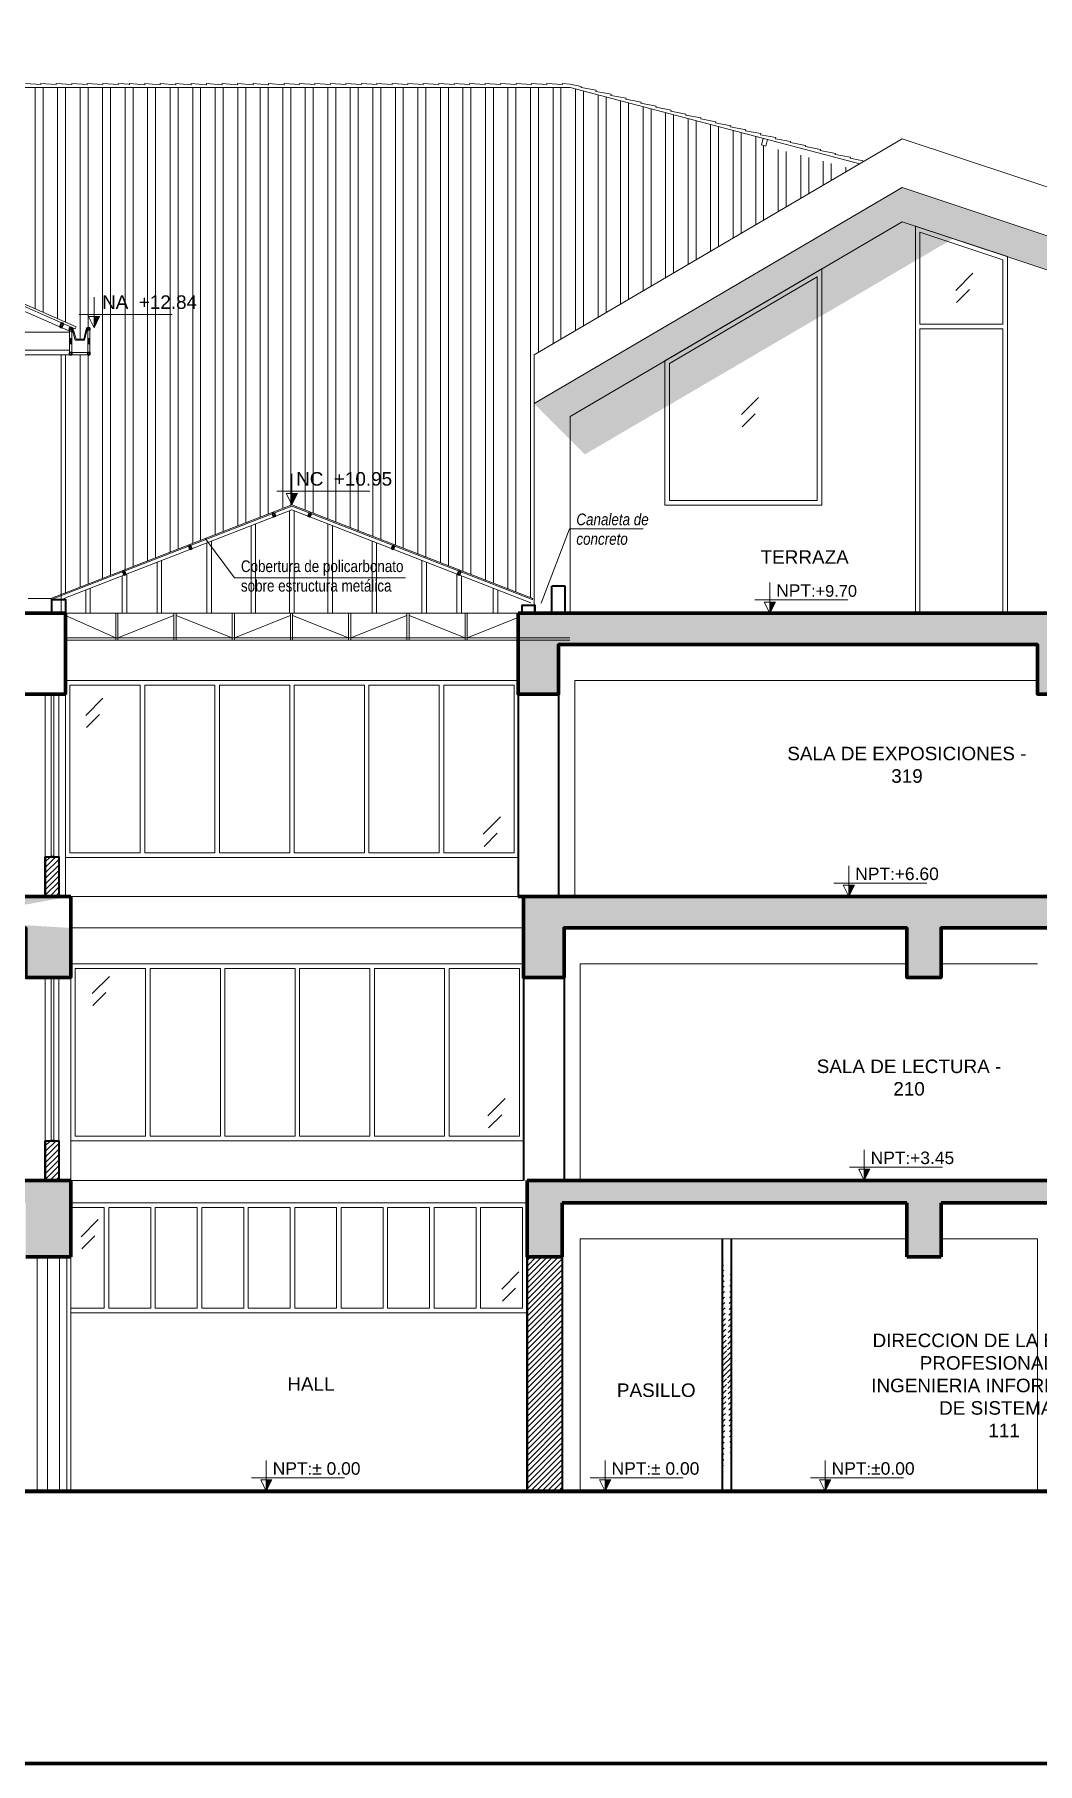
# Model space of a CAD drawing. Header units: inches. Extents: x 140 to 978, y -82 to 38.
# Drawn here: x 635.72 to 646.85, y -71.03 to -51.83 of the extents above; entities that cross this region are included whole.
import ezdxf

# ---------------------------------------------------------------- set-up
doc = ezdxf.new("R2010")
doc.units = ezdxf.units.IN
doc.header["$MEASUREMENT"] = 0
doc.linetypes.add('DASHED2', pattern=[0.375, 0.25, -0.125])
doc.layers.get('0').update_dxf_attribs({"lineweight": 0})
for name, color, linetype, lineweight in [('UNSAAC CUBIERTAS', 22, 'Continuous', 0), ('UNSAAC- CORREAS', 42, 'Continuous', 30), ('UNSAAC- ROTULO', 7, 'Continuous', 60), ('UNSAAC-CORTE ESTRUCTURA', 7, 'Continuous', 70), ('UNSAAC-CORTE MURO', 42, 'Continuous', 35), ('UNSAAC-COTA', 48, 'Continuous', 0), ('UNSAAC-FACHADA(2DO PLANO)', 7, 'Continuous', 30), ('UNSAAC-LINEA 0.00', 251, 'Continuous', 0), ('UNSAAC-LLAMADOS', 88, 'Continuous', 0), ('UNSAAC-MUEBLE', 254, 'Continuous', 0), ('UNSAAC-MURETE', 146, 'Continuous', 20), ('UNSAAC-PISOS', 253, 'Continuous', 0), ('UNSAAC-PROYECCIONES', 38, 'DASHED2', 0), ('UNSAAC-TEXTOS', 250, 'Continuous', 0), ('UNSAAC-TEXTURAS', 250, 'Continuous', 0), ('UNSAAC-VANOS', 24, 'Continuous', 0), ('UNSAAC-VARIOS', 30, 'Continuous', 0)]:
    doc.layers.add(name, color=color, linetype=linetype, lineweight=lineweight)
doc.styles.add('5mm', font='GOTHIC.TTF', dxfattribs={"height": 5})
doc.styles.add('narrow', font='')
doc.styles.get("Standard").update_dxf_attribs({"font": 'arial.ttf'})
doc.styles.get('narrow').set_extended_font_data('Arial Narrow', italic=True)
doc.dimstyles.new('1EN75', dxfattribs={"dimtxt": 0.15, "dimasz": 0.06, "dimexe": 0.1, "dimexo": 0.15, "dimgap": 0.025, "dimtad": 1, "dimzin": 1, "dimdsep": 46, "dimtxsty": 'narrow', "dimblk": 'DOT', "dimcen": 0.1, "dimclrd": 256, "dimclre": 256, "dimclrt": 256, "dimaunit": 1, "dimadec": 3, "dimazin": 0, "dimtfac": 1, "dimtmove": 2, "dimatfit": 3, "dimldrblk": 'ARCHTICK', "dimfxl": 0.3, "dimfxlon": 1, "dimtolj": 1, "dimtzin": 0, "dimlwd": 0, "dimlwe": 0, "dimarcsym": 0})
pattern_1 = [(45, (-76.372774, 1.532334), (-0.0309359217, 0.0309359217), [])]
pattern_2 = [(50, (-76.37277, 1.53233), (0.35863009, -0.03137607), [0.0375, -0.4125]), (355, (-76.37277, 1.53233), (-0.06937567, 0.37609607), [0.03, -0.33]), (100.451444, (-76.3429, 1.52972), (0.28925442, 0.34472), [0.0318701, -0.35057106]), (46.1842, (-76.37277, 1.63233), (0.53362067, -0.08275964), [0.05625, -0.61875]), (96.635635, (-76.3283, 1.62544), (0.46733097, 0.4870593), [0.04780517, -0.5258569]), (351.18416, (-76.3728, 1.63233), (0.46733097, 0.4870593), [0.045, -0.495]), (21, (-76.32277, 1.60733), (0.29845353, -0.20130945), [0.0375, -0.4125]), (326, (-76.32277, 1.60733), (0.12165767, 0.36257502), [0.03, -0.33]), (71.451445, (-76.2979, 1.59056), (0.42011119, 0.16126558), [0.0318701, -0.35057106]), (37.5, (-76.37277, 1.53233), (0.006079928, 0.166446927), [0, -0.326, 0, -0.335, 0, -0.33125]), (7.5, (-76.37277, 1.53233), (0.13153477, 0.197205856), [0, -0.191, 0, -0.3185, 0, -0.12625]), (327.5, (-76.48427, 1.53233), (0.266911218, -0.011277436), [0, -0.125, 0, -0.39, 0, -0.5175]), (317.5, (-76.53427, 1.53233), (0.291593085, 0.05005249), [0, -0.1625, 0, -0.259, 0, -0.3675])]

# ---------------------------------------------------------------- blocks, each defined once
blk = doc.blocks.new('A$C60F52226')
at = {"layer": 'UNSAAC-TEXTOS'}
h = blk.add_hatch(color=0, dxfattribs=at)
h.dxf.hatch_style = 1
h.paths.add_polyline_path([(0.062, 0.123), (0, 0.123), (0, 0)])
at = {"layer": 'UNSAAC-TEXTOS', "color": 0}
for p, q in [((0, 0), (0, 0.339)), ((-0.165, 0.148), (0.867, 0.148)), ((-0.062, 0.123), (0.062, 0.123))]:
    blk.add_line(p, q, dxfattribs=at)
blk.add_lwpolyline([(-0.062, 0.123), (0, 0), (0.062, 0.123)], dxfattribs=at)
blk = doc.blocks.new('A$C40251652')
at = {"layer": 'UNSAAC CUBIERTAS', "ltscale": 2.5}
blk.add_lwpolyline([(0.075, 0.05), (0.075, 0), (0, 0), (0, 0.05)], close=True, dxfattribs=at)
blk = doc.blocks.new('_Dot')
at = {"color": 0, "linetype": 'ByBlock', "lineweight": -2}
blk.add_line((-0.5, 0), (-1, 0), dxfattribs=at)
at = {"color": 0, "linetype": 'ByBlock', "const_width": 0.5}
blk.add_lwpolyline([(-0.25, 0, 1), (0.25, 0, 1)], format="xyb", close=True, dxfattribs=at)
blk = doc.blocks.new('*D967')
at = {"layer": 'Defpoints', "color": 0, "ltscale": 2.5, "transparency": 16777216}
for p in [(645.354, -52.984), (655.895, -52.984), (652.25, -57.551)]:
    blk.add_point(p, dxfattribs=at)
at = {"layer": 'UNSAAC-COTA', "lineweight": 0, "ltscale": 2.5, "transparency": 16777216}
for p, q in [((655.595, -52.984), (655.995, -52.984)), ((655.895, -57.491), (655.895, -53.044)), ((655.595, -57.551), (655.995, -57.551))]:
    blk.add_line(p, q, dxfattribs=at)
at = {"layer": 'UNSAAC-COTA', "lineweight": 0, "ltscale": 2.5, "transparency": 16777216, "xscale": 0.06, "yscale": 0.06, "zscale": 0.06}
for p, rotation in [((655.895, -52.984), 90), ((655.895, -57.551), 270)]:
    blk.add_blockref('_Dot', p, dxfattribs=dict(at, rotation=rotation))
at = {"layer": 'UNSAAC-COTA', "ltscale": 2.5, "transparency": 16777216, "insert": (655.794, -55.268), "char_height": 0.15, "attachment_point": 5, "rotation": 90, "style": 'narrow'}
blk.add_mtext('\\A1;4.57', dxfattribs=at)
blk = doc.blocks.new('_ArchTick')
at = {"layer": 'UNSAAC-FACHADA(2DO PLANO)', "color": 0, "const_width": 0.15}
blk.add_lwpolyline([(-0.5, -0.5), (0.5, 0.5)], dxfattribs=at)
blk = doc.blocks.new('*D968')
at = {"layer": 'Defpoints', "color": 0, "ltscale": 2.5, "transparency": 16777216}
for p in [(645.354, -52.984), (656.988, -52.984), (652.25, -58.251)]:
    blk.add_point(p, dxfattribs=at)
at = {"layer": 'UNSAAC-COTA', "lineweight": 0, "ltscale": 2.5, "transparency": 16777216}
for p, q in [((656.688, -52.984), (657.088, -52.984)), ((656.988, -58.191), (656.988, -53.044)), ((656.688, -58.251), (657.088, -58.251))]:
    blk.add_line(p, q, dxfattribs=at)
at = {"layer": 'UNSAAC-COTA', "lineweight": 0, "ltscale": 2.5, "transparency": 16777216, "xscale": 0.06, "yscale": 0.06, "zscale": 0.06}
for p, rotation in [((656.988, -52.984), 90), ((656.988, -58.251), 270)]:
    blk.add_blockref('_Dot', p, dxfattribs=dict(at, rotation=rotation))
at = {"layer": 'UNSAAC-COTA', "ltscale": 2.5, "transparency": 16777216, "insert": (656.886, -55.618), "char_height": 0.15, "attachment_point": 5, "rotation": 90, "style": 'narrow'}
blk.add_mtext('\\A1;5.27', dxfattribs=at)

msp = doc.modelspace()

# ---------------------------------------------------------------- hatches: boundary and pattern name
at = {"layer": 'UNSAAC CUBIERTAS', "ltscale": 2.5}
h = msp.add_hatch(dxfattribs=at)
h.set_pattern_fill('STEEL', color=256, scale=2, angle=405, style=0)
h.set_pattern_definition([(90, (-716.93502, -25.6254), (-0.25, 7e-17), []), (90, (-717.0234, -25.537), (-0.25, 7e-17), [])])
h.paths.add_polyline_path([(625.383, -52.787), (617.301, -55.283), (617.292, -55.259), (625.375, -52.763)], flags=16)
h.paths.add_polyline_path([(617.521, -54.811), (618.588, -54.811)], flags=16)
h.paths.add_polyline_path([(630.692, -53.863), (631.833, -53.863), (631.833, -53.629), (630.692, -53.629)], flags=16)
h.paths.add_polyline_path([(625.198, -52.87), (625.198, -53.988), (633.718, -53.988), (636.183, -55.07), (636.158, -55.125), (636.182, -55.208), (636.267, -55.208), (636.299, -55.081), (636.336, -55.081), (636.336, -55.106), (636.336, -55.381), (636.311, -55.381), (636.136, -55.381), (636.111, -55.381), (636.016, -55.381), (636.016, -58.043), (638.577, -57.047), (641.266, -58.093), (641.266, -55.381), (644.79, -53.315), (643.79, -53.052), (643.809, -52.978), (641.668, -52.415), (620.898, -52.415), (613.026, -54.486), (617.141, -54.486), (617.206, -54.486), (617.206, -55.443), (617.543, -55.339), (617.513, -55.243)])
at = {"layer": 'UNSAAC-LINEA 0.00', "ltscale": 2.5}
h = msp.add_hatch(dxfattribs=at)
h.set_pattern_fill('AR-SAND', color=256, scale=0.015)
h.set_pattern_definition([(37.5, (-716.93502, -25.625392), (-0.00094490037, 0.02890235654), [0, -0.0228, 0, -0.0255, 0, -0.024375]), (7.5, (-716.93502, -25.62539), (0.0265466506, 0.042332191), [0, -0.0123, 0, -0.02055, 0, -0.007875]), (327.5, (-716.95347, -25.625392), (0.04671212793, 8.48858e-05), [0, -0.0075, 0, -0.027, 0, -0.03525]), (317.5, (-716.95347, -25.62539), (0.0450918991, 0.0131651335), [0, -0.00375, 0, -0.0177, 0, -0.02025])])
h.paths.add_polyline_path([(652.354, -56.233), (652.354, -55.855), (645.354, -53.525), (641.266, -55.922), (641.831, -56.488), (645.92, -54.091)])
at = {"layer": 'UNSAAC-TEXTURAS', "ltscale": 2.5}
h = msp.add_hatch(dxfattribs=at)
h.set_pattern_fill('AR-CONC', color=256, scale=0.05)
h.set_pattern_definition(pattern_2)
h.paths.add_polyline_path([(652.25, -58.251), (641.089, -58.251), (641.089, -58.601), (641.089, -59.151), (641.539, -59.151), (641.539, -58.601), (646.854, -58.601), (646.854, -59.151), (647.234, -59.151), (647.234, -58.601), (650.06, -58.601), (650.06, -59.151), (650.445, -59.151), (650.445, -58.601), (652.25, -58.601)])
at = {"layer": 'UNSAAC-TEXTURAS'}
h = msp.add_hatch(dxfattribs=at)
h.set_pattern_fill('ANSI31', color=256, scale=0.35)
h.set_pattern_definition(pattern_1)
h.paths.add_polyline_path([(635.841, -60.957), (635.991, -60.957), (635.991, -61.397), (635.841, -61.397)])
at = {"layer": 'UNSAAC-TEXTURAS', "ltscale": 2.5}
h = msp.add_hatch(dxfattribs=at)
h.set_pattern_fill('AR-CONC', color=256, scale=0.05)
h.set_pattern_definition(pattern_2)
edge = h.paths.add_edge_path()
edge.add_line((624.894, -63.427), (627.429, -63.427))
edge.add_line((627.429, -63.234), (624.894, -63.234))
edge.add_line((627.429, -63.427), (630.044, -61.867))
edge.add_line((627.429, -63.234), (627.429, -63.054))
edge.add_line((627.429, -63.054), (627.727, -63.054))
edge.add_line((627.727, -63.054), (627.727, -62.874))
edge.add_line((627.727, -62.874), (628.029, -62.874))
edge.add_line((628.029, -62.874), (628.029, -62.694))
edge.add_line((628.029, -62.694), (628.328, -62.694))
edge.add_line((628.328, -62.694), (628.328, -62.514))
edge.add_line((628.328, -62.514), (628.631, -62.514))
edge.add_line((628.631, -62.514), (628.631, -62.334))
edge.add_line((628.631, -62.334), (628.929, -62.334))
edge.add_line((628.929, -62.334), (628.929, -62.154))
edge.add_line((628.929, -62.154), (629.229, -62.154))
edge.add_line((629.229, -62.154), (629.229, -61.974))
edge.add_line((629.229, -61.974), (629.529, -61.974))
edge.add_line((629.529, -61.974), (629.529, -61.794))
edge.add_line((629.529, -61.794), (629.829, -61.794))
edge.add_line((629.829, -61.794), (629.829, -61.614))
edge.add_line((629.829, -61.614), (630.144, -61.614))
edge.add_line((630.144, -61.614), (630.144, -61.397))
edge.add_line((636.124, -61.747), (636.124, -62.297))
edge.add_line((636.124, -62.297), (635.624, -62.297))
edge.add_line((635.624, -62.297), (635.624, -61.747))
edge.add_line((635.624, -61.747), (630.544, -61.747))
edge.add_line((630.544, -61.747), (630.544, -62.297))
edge.add_line((630.544, -62.297), (630.044, -62.297))
edge.add_line((630.044, -62.297), (630.044, -61.867))
edge.add_line((630.144, -61.397), (636.124, -61.397))
h = msp.add_hatch(dxfattribs=at)
h.set_pattern_fill('AR-CONC', color=256, scale=0.05)
h.set_pattern_definition(pattern_2)
h.paths.add_polyline_path([(650.445, -61.397), (650.2, -61.397), (641.149, -61.397), (641.149, -61.747), (641.149, -62.297), (641.599, -62.297), (641.599, -61.747), (645.404, -61.747), (645.404, -62.297), (645.784, -62.297), (645.784, -61.747), (650.06, -61.747), (650.06, -62.297), (650.445, -62.297)])
at = {"layer": 'UNSAAC-TEXTURAS'}
h = msp.add_hatch(dxfattribs=at)
h.set_pattern_fill('ANSI31', color=256, scale=0.35)
h.set_pattern_definition(pattern_1)
h.paths.add_polyline_path([(635.841, -64.111), (635.991, -64.111), (635.991, -64.551), (635.841, -64.551)])
at = {"layer": 'UNSAAC-TEXTURAS', "ltscale": 2.5}
h = msp.add_hatch(dxfattribs=at)
h.set_pattern_fill('AR-CONC', color=256, scale=0.05)
h.set_pattern_definition(pattern_2)
h.paths.add_polyline_path([(624.894, -66.581), (624.894, -66.388), (627.429, -66.388), (627.429, -66.208), (627.727, -66.208), (627.727, -66.028), (628.029, -66.028), (628.029, -65.848), (628.328, -65.848), (628.328, -65.668), (628.631, -65.668), (628.631, -65.488), (628.929, -65.488), (628.929, -65.308), (629.229, -65.308), (629.229, -65.128), (629.529, -65.128), (629.529, -64.948), (629.829, -64.948), (629.829, -64.768), (630.144, -64.768), (630.144, -64.551), (636.124, -64.551), (636.124, -65.401), (635.624, -65.401), (635.624, -64.801), (630.544, -64.801), (630.544, -65.401), (630.044, -65.401), (630.044, -65.021), (627.429, -66.581)])
h = msp.add_hatch(dxfattribs=at)
h.set_pattern_fill('AR-CONC', color=256, scale=0.05)
h.set_pattern_definition(pattern_2)
h.paths.add_polyline_path([(650.444, -64.551), (650.2, -64.551), (641.189, -64.551), (641.189, -65.401), (641.579, -65.401), (641.579, -64.801), (645.404, -64.801), (645.404, -65.401), (645.784, -65.401), (645.784, -64.801), (650.059, -64.801), (650.059, -65.401), (650.444, -65.401)])
at = {"layer": 'UNSAAC-TEXTURAS'}
h = msp.add_hatch(dxfattribs=at)
h.set_pattern_fill('ANSI31', color=256, scale=0.35)
h.set_pattern_definition(pattern_1)
edge = h.paths.add_edge_path()
edge.add_line((643.459, -68.001), (643.459, -65.201))
edge.add_line((643.359, -68.001), (643.359, -65.201))
h = msp.add_hatch(dxfattribs=at)
h.set_pattern_fill('ANSI31', color=256, scale=0.35)
h.set_pattern_definition(pattern_1)
h.paths.add_polyline_path([(641.579, -65.401), (641.189, -65.401), (641.189, -68.001), (641.579, -68.001)])

# ---------------------------------------------------------------- linework, layer by layer
at = {"layer": 'UNSAAC CUBIERTAS'}
for p, q in [((641.266, -55.922), (645.354, -53.525)), ((638.577, -57.104), (636.048, -58.088)), ((638.577, -57.104), (641.232, -58.138))]:
    msp.add_line(p, q, dxfattribs=at)
at = {"layer": 'UNSAAC CUBIERTAS', "ltscale": 2.5}
for p, q in [((633.712, -54.013), (636.173, -55.093)), ((633.718, -53.988), (636.183, -55.07)), ((636.183, -55.07), (636.173, -55.093))]:
    msp.add_line(p, q, dxfattribs=at)
at = {"layer": 'UNSAAC CUBIERTAS'}
for points in [[(641.668, -52.415), (620.898, -52.415)], [(635.619, -52.37), (635.791, -52.382), (635.791, -52.37), (635.963, -52.382), (635.963, -52.37), (636.134, -52.382), (636.134, -52.37), (636.306, -52.382), (636.306, -52.37), (636.478, -52.382), (636.478, -52.37), (636.649, -52.382), (636.649, -52.37), (636.774, -52.378)], [(636.774, -52.383), (636.774, -52.383), (636.774, -52.383), (636.774, -52.371), (636.945, -52.383), (636.945, -52.371), (637.117, -52.383), (637.117, -52.371), (637.289, -52.383), (637.289, -52.371), (637.461, -52.383), (637.461, -52.371), (637.632, -52.383), (637.632, -52.371), (637.804, -52.383), (637.804, -52.371), (637.976, -52.383), (637.976, -52.371), (638.147, -52.383), (638.147, -52.371), (638.319, -52.383), (638.319, -52.371), (638.491, -52.383), (638.491, -52.37), (638.662, -52.382), (638.662, -52.37), (638.834, -52.382), (638.834, -52.37), (639.006, -52.382), (639.006, -52.37), (639.177, -52.382), (639.177, -52.37), (639.349, -52.382), (639.349, -52.37), (639.521, -52.382), (639.521, -52.37), (639.693, -52.382), (639.693, -52.37), (639.864, -52.382), (639.864, -52.37), (640.036, -52.382), (640.036, -52.37), (640.208, -52.382), (640.208, -52.37), (640.379, -52.382), (640.379, -52.37), (640.551, -52.382), (640.551, -52.37), (640.723, -52.382), (640.723, -52.37), (640.894, -52.382), (640.894, -52.37), (641.066, -52.382), (641.066, -52.37), (641.238, -52.382), (641.238, -52.37), (641.409, -52.382), (641.409, -52.37), (641.581, -52.382), (641.581, -52.37), (641.668, -52.376)], [(644.934, -53.23), (644.776, -53.2), (644.779, -53.189), (644.61, -53.157), (644.613, -53.145), (644.444, -53.113), (644.447, -53.102), (644.278, -53.069), (644.281, -53.058), (644.112, -53.026), (644.115, -53.014), (643.946, -52.982), (643.949, -52.97), (643.78, -52.938), (643.783, -52.926), (643.614, -52.894), (643.617, -52.883), (643.448, -52.851), (643.451, -52.839), (643.282, -52.807), (643.285, -52.795), (643.116, -52.763), (643.119, -52.752), (642.95, -52.719), (642.953, -52.708), (642.784, -52.676), (642.787, -52.664), (642.618, -52.632), (642.621, -52.621), (642.452, -52.588), (642.455, -52.577), (642.286, -52.545), (642.289, -52.533), (642.12, -52.501), (642.123, -52.489), (641.954, -52.457), (641.957, -52.445), (641.788, -52.413), (641.791, -52.402), (641.668, -52.378)], [(641.668, -52.415), (644.883, -53.261)]]:
    msp.add_lwpolyline(points, dxfattribs=at)
at = {"layer": 'UNSAAC- CORREAS', "ltscale": 2.5}
for points in [[(636.042, -55.035), (636.022, -55.027), (636.002, -55.073), (636.021, -55.081)], [(636.136, -55.081), (636.111, -55.081), (636.111, -55.106), (636.136, -55.106)], [(636.336, -55.081), (636.311, -55.081), (636.311, -55.106), (636.336, -55.106)], [(636.118, -55.205), (636.127, -55.205), (636.127, -55.258), (636.118, -55.258)], [(636.328, -55.205), (636.32, -55.205), (636.32, -55.258), (636.328, -55.258)], [(636.111, -55.381), (636.136, -55.381), (636.136, -55.357), (636.111, -55.357)], [(636.336, -55.381), (636.311, -55.381), (636.311, -55.356), (636.336, -55.356)], [(638.381, -57.139), (638.361, -57.147), (638.375, -57.183), (638.395, -57.175)], [(638.772, -57.139), (638.792, -57.147), (638.778, -57.183), (638.758, -57.175)], [(637.435, -57.507), (637.454, -57.499), (637.468, -57.536), (637.449, -57.543)], [(639.719, -57.507), (639.699, -57.499), (639.685, -57.536), (639.704, -57.543)], [(636.702, -57.792), (636.721, -57.785), (636.735, -57.821), (636.716, -57.828)], [(640.452, -57.792), (640.432, -57.785), (640.418, -57.821), (640.437, -57.828)]]:
    msp.add_lwpolyline(points, close=True, dxfattribs=at)
at = {"layer": 'UNSAAC- ROTULO', "lineweight": 70, "flags": 128}
msp.add_lwpolyline([(604.429, -28.276), (665.929, -28.276), (665.929, -71.026), (604.429, -71.026)], close=True, dxfattribs=at)
at = {"layer": 'UNSAAC-CORTE ESTRUCTURA'}
for p, q in [((636.064, -58.601), (636.064, -58.251)), ((641.089, -58.601), (641.089, -58.251)), ((630.144, -61.397), (636.124, -61.397)), ((636.124, -61.747), (636.124, -61.397)), ((641.089, -61.397), (650.445, -61.397)), ((641.149, -61.747), (641.149, -61.397)), ((630.144, -64.551), (636.124, -64.551)), ((636.124, -64.551), (636.124, -65.401)), ((641.189, -65.401), (641.189, -64.551)), ((641.189, -64.551), (650.444, -64.551)), ((645.404, -64.801), (641.579, -64.801)), ((641.579, -64.801), (641.579, -65.401)), ((645.404, -65.401), (645.404, -64.801)), ((650.059, -64.801), (645.784, -64.801)), ((645.784, -64.801), (645.784, -65.401)), ((636.124, -65.401), (635.624, -65.401)), ((641.579, -65.401), (641.189, -65.401)), ((645.784, -65.401), (645.404, -65.401))]:
    msp.add_line(p, q, dxfattribs=at)
for points in [[(636.064, -58.601), (636.064, -59.151), (635.564, -59.151), (635.564, -58.601), (630.484, -58.601), (630.484, -59.151), (629.984, -59.151), (629.984, -58.251), (630.104, -58.251), (636.064, -58.251)], [(641.089, -58.251), (652.25, -58.251), (652.25, -58.601), (650.445, -58.601), (650.445, -59.151), (650.06, -59.151), (650.06, -58.601), (647.234, -58.601), (647.234, -59.151), (646.854, -59.151), (646.854, -58.601), (641.539, -58.601), (641.539, -59.151), (641.089, -59.151), (641.089, -58.601)], [(650.445, -61.397), (650.445, -62.297), (650.06, -62.297), (650.06, -61.747), (645.784, -61.747), (645.784, -62.297), (645.404, -62.297), (645.404, -61.747), (641.599, -61.747), (641.599, -62.297), (641.149, -62.297), (641.149, -61.747)], [(636.124, -61.747), (636.124, -62.297), (635.624, -62.297), (635.624, -61.747), (630.544, -61.747), (630.544, -62.297), (630.044, -62.297), (630.044, -61.867)]]:
    msp.add_lwpolyline(points, dxfattribs=at)
at = {"layer": 'UNSAAC-CORTE MURO'}
for p, q in [((641.463, -58.251), (641.463, -57.951)), ((641.613, -57.951), (641.463, -57.951)), ((641.613, -58.251), (641.613, -57.951)), ((641.089, -59.151), (641.089, -61.405)), ((641.539, -59.151), (641.539, -61.405)), ((635.841, -60.957), (635.841, -61.397)), ((635.841, -60.957), (635.991, -60.957)), ((635.991, -60.957), (635.991, -61.397)), ((641.149, -62.297), (641.149, -64.551)), ((641.599, -62.297), (641.599, -64.551)), ((635.841, -64.111), (635.991, -64.111)), ((635.841, -64.111), (635.841, -64.551)), ((635.991, -64.111), (635.991, -64.551)), ((643.359, -68.001), (643.359, -65.201)), ((643.459, -68.001), (643.459, -65.201)), ((641.189, -65.401), (641.189, -68.001)), ((641.579, -65.401), (641.579, -68.001))]:
    msp.add_line(p, q, dxfattribs=at)
at = {"layer": 'UNSAAC-CORTE MURO', "ltscale": 2.5}
msp.add_lwpolyline([(636.064, -58.251), (635.914, -58.251), (635.914, -58.099), (636.064, -58.099)], close=True, dxfattribs=at)
at = {"layer": 'UNSAAC-CORTE MURO'}
for points in [[(641.129, -58.251), (641.279, -58.251), (641.279, -58.168), (641.129, -58.168)], [(635.841, -60.957), (635.991, -60.957), (635.991, -61.397), (635.841, -61.397)], [(635.841, -64.111), (635.991, -64.111), (635.991, -64.551), (635.841, -64.551)], [(641.189, -65.401), (641.579, -65.401), (641.579, -68.001), (641.189, -68.001)]]:
    msp.add_lwpolyline(points, close=True, dxfattribs=at)
for points in [[(635.934, -60.957), (635.904, -60.957)], [(635.934, -64.111), (635.904, -64.111)]]:
    msp.add_lwpolyline(points, dxfattribs=at)
at = {"layer": 'UNSAAC-LINEA 0.00', "ltscale": 2.5}
for p, q in [((641.668, -56.066), (645.354, -53.904)), ((651.679, -56.009), (645.354, -53.904)), ((633.702, -54.063), (636.152, -55.139)), ((642.719, -55.449), (644.46, -54.429)), ((642.769, -55.478), (644.41, -54.516)), ((644.41, -57.001), (644.41, -54.516)), ((644.46, -57.051), (644.46, -54.429)), ((645.947, -54.667), (646.138, -54.476)), ((645.955, -54.802), (646.1, -54.657)), ((646.471, -55.043), (645.55, -55.043)), ((646.471, -55.093), (645.55, -55.093)), ((625.198, -55.131), (636.111, -55.131)), ((636.111, -55.331), (625.198, -55.331)), ((636.111, -55.381), (625.198, -55.381)), ((636.311, -55.356), (636.136, -55.356)), ((636.311, -55.381), (636.136, -55.381)), ((642.719, -57.051), (642.719, -55.449)), ((642.769, -57.001), (642.769, -55.478)), ((643.568, -56.046), (643.759, -55.856)), ((643.576, -56.181), (643.721, -56.036)), ((641.668, -58.251), (641.668, -56.066)), ((642.769, -57.001), (644.41, -57.001)), ((638.552, -57.114), (638.552, -58.251)), ((638.602, -57.114), (638.602, -58.251)), ((642.719, -57.051), (644.46, -57.051)), ((638.125, -57.28), (638.125, -58.251)), ((638.175, -57.261), (638.175, -58.251)), ((638.978, -57.261), (638.978, -58.251)), ((639.028, -57.28), (639.028, -58.251)), ((637.634, -57.471), (637.634, -58.251)), ((637.684, -57.452), (637.684, -58.251)), ((639.469, -57.452), (639.469, -58.251)), ((639.519, -57.471), (639.519, -58.251)), ((637.082, -57.686), (637.082, -58.251)), ((637.132, -57.666), (637.132, -58.251)), ((640.021, -57.666), (640.021, -58.251)), ((640.071, -57.686), (640.071, -58.251)), ((636.339, -57.975), (636.339, -58.251)), ((636.694, -57.837), (636.694, -58.251)), ((636.744, -57.818), (636.744, -58.251)), ((640.41, -57.818), (640.41, -58.251)), ((640.46, -57.837), (640.46, -58.251)), ((640.814, -57.975), (640.814, -58.251)), ((635.902, -58.087), (635.907, -58.101)), ((636.289, -57.994), (636.289, -58.251)), ((640.864, -57.994), (640.864, -58.251)), ((641.251, -58.087), (641.246, -58.101)), ((636.622, -58.527), (636.064, -58.276)), ((636.647, -58.527), (637.269, -58.276)), ((637.915, -58.527), (637.294, -58.276)), ((637.94, -58.527), (638.561, -58.276)), ((639.208, -58.527), (638.586, -58.276)), ((639.233, -58.527), (639.854, -58.276)), ((640.5, -58.527), (639.879, -58.276)), ((640.525, -58.527), (641.089, -58.299)), ((636.064, -58.527), (641.665, -58.527)), ((636.064, -58.551), (641.665, -58.551)), ((636.29, -59.387), (636.481, -59.196)), ((636.299, -59.522), (636.444, -59.377)), ((640.703, -60.706), (640.893, -60.515)), ((640.711, -60.841), (640.856, -60.696)), ((636.361, -62.476), (636.552, -62.285)), ((636.369, -62.61), (636.514, -62.465)), ((640.754, -63.834), (640.945, -63.643)), ((640.762, -63.968), (640.907, -63.824)), ((636.237, -65.176), (636.428, -64.986)), ((636.246, -65.311), (636.39, -65.166)), ((640.907, -65.759), (641.098, -65.568)), ((640.916, -65.894), (641.061, -65.749))]:
    msp.add_line(p, q, dxfattribs=at)
at = {"layer": 'UNSAAC-LINEA 0.00'}
for p, q in [((638.577, -57.047), (635.902, -58.087)), ((638.577, -57.063), (635.907, -58.101)), ((638.577, -57.047), (641.251, -58.087)), ((638.577, -57.063), (641.246, -58.101))]:
    msp.add_line(p, q, dxfattribs=at)
at = {"layer": 'UNSAAC-LINEA 0.00', "ltscale": 2.5}
for points in [[(645.5, -58.251), (645.5, -53.952), (646.521, -54.292), (646.521, -58.251)], [(645.55, -55.043), (645.55, -54.022), (646.471, -54.328), (646.471, -55.043)], [(636.136, -55.081), (636.111, -55.081), (636.111, -55.381), (636.136, -55.381), (636.136, -55.081)], [(636.336, -55.081), (636.311, -55.081), (636.311, -55.381), (636.336, -55.381), (636.336, -55.081)], [(645.55, -58.251), (645.55, -55.093)], [(646.471, -55.093), (646.471, -58.251)], [(636.622, -58.251), (636.647, -58.251), (636.647, -58.551), (636.622, -58.551), (636.622, -58.251)], [(637.269, -58.251), (637.294, -58.251), (637.294, -58.551), (637.269, -58.551), (637.269, -58.251)], [(637.915, -58.251), (637.94, -58.251), (637.94, -58.551), (637.915, -58.551), (637.915, -58.251)], [(638.561, -58.251), (638.586, -58.251), (638.586, -58.551), (638.561, -58.551), (638.561, -58.251)], [(639.208, -58.251), (639.233, -58.251), (639.233, -58.551), (639.208, -58.551), (639.208, -58.251)], [(639.854, -58.251), (639.879, -58.251), (639.879, -58.551), (639.854, -58.551), (639.854, -58.251)], [(640.5, -58.251), (640.525, -58.251), (640.525, -58.551), (640.5, -58.551), (640.5, -58.251)]]:
    msp.add_lwpolyline(points, dxfattribs=at)
msp.add_lwpolyline([(636.136, -55.081), (636.146, -55.081), (636.182, -55.208), (636.267, -55.208), (636.299, -55.081), (636.309, -55.081), (636.274, -55.218), (636.174, -55.218)], close=True, dxfattribs=at)
at = {"layer": 'UNSAAC-LLAMADOS'}
for points in [[(642.477, -57.316), (641.659, -57.316), (641.345, -58.141)], [(639.84, -57.859), (637.941, -57.859), (637.62, -57.426)]]:
    msp.add_lwpolyline(points, dxfattribs=at)
at = {"layer": 'UNSAAC-MUEBLE'}
for p, q in [((636.016, -58.251), (636.016, -55.381)), ((641.266, -58.251), (641.266, -55.381)), ((636.064, -59.001), (641.089, -59.001)), ((641.719, -59.001), (641.719, -61.405)), ((641.719, -59.001), (646.854, -59.001)), ((636.064, -59.151), (636.064, -61.405)), ((641.089, -59.151), (641.089, -61.405)), ((636.064, -60.965), (641.089, -60.965)), ((636.124, -62.147), (641.149, -62.147)), ((641.779, -62.147), (641.779, -64.551)), ((641.779, -62.147), (645.404, -62.147)), ((645.784, -62.147), (646.854, -62.147)), ((636.124, -62.297), (636.124, -64.551)), ((636.124, -64.111), (641.149, -64.111)), ((641.779, -65.201), (645.404, -65.201)), ((641.779, -65.201), (641.779, -68.001)), ((645.779, -65.201), (646.854, -65.201)), ((636.124, -68.001), (636.124, -65.401)), ((636.124, -66.021), (641.189, -66.021))]:
    msp.add_line(p, q, dxfattribs=at)
for points in [[(636.894, -59.051), (636.114, -59.051), (636.114, -60.915), (636.894, -60.915)], [(637.724, -59.051), (636.944, -59.051), (636.944, -60.915), (637.724, -60.915)], [(638.554, -59.051), (637.774, -59.051), (637.774, -60.915), (638.554, -60.915)], [(639.384, -59.051), (638.604, -59.051), (638.604, -60.915), (639.384, -60.915)], [(640.214, -59.051), (639.434, -59.051), (639.434, -60.915), (640.214, -60.915)], [(641.044, -59.051), (640.264, -59.051), (640.264, -60.915), (641.044, -60.915)], [(636.954, -62.197), (636.174, -62.197), (636.174, -64.061), (636.954, -64.061)], [(637.784, -62.197), (637.004, -62.197), (637.004, -64.061), (637.784, -64.061)], [(638.614, -62.197), (637.834, -62.197), (637.834, -64.061), (638.614, -64.061)], [(639.444, -62.197), (638.664, -62.197), (638.664, -64.061), (639.444, -64.061)], [(640.274, -62.197), (639.494, -62.197), (639.494, -64.061), (640.274, -64.061)], [(641.104, -62.197), (640.324, -62.197), (640.324, -64.061), (641.104, -64.061)], [(637.011, -64.851), (636.545, -64.851), (636.545, -65.971), (637.011, -65.971)], [(637.527, -64.851), (637.061, -64.851), (637.061, -65.971), (637.527, -65.971)], [(638.043, -64.851), (637.577, -64.851), (637.577, -65.971), (638.043, -65.971)], [(638.559, -64.851), (638.093, -64.851), (638.093, -65.971), (638.559, -65.971)], [(639.075, -64.851), (638.609, -64.851), (638.609, -65.971), (639.075, -65.971)], [(639.591, -64.851), (639.125, -64.851), (639.125, -65.971), (639.591, -65.971)], [(640.107, -64.851), (639.641, -64.851), (639.641, -65.971), (640.107, -65.971)], [(640.623, -64.851), (640.157, -64.851), (640.157, -65.971), (640.623, -65.971)], [(641.139, -64.851), (640.673, -64.851), (640.673, -65.971), (641.139, -65.971)]]:
    msp.add_lwpolyline(points, close=True, dxfattribs=at)
msp.add_lwpolyline([(636.124, -65.971), (636.495, -65.971), (636.495, -64.851), (636.124, -64.851)], dxfattribs=at)
at = {"layer": 'UNSAAC-MURETE'}
for p, q in [((641.266, -55.381), (645.354, -52.984)), ((654.004, -55.863), (645.354, -52.984)), ((654.004, -56.404), (645.354, -53.525)), ((641.266, -55.381), (641.266, -55.922)), ((635.841, -59.151), (635.841, -60.957)), ((635.991, -59.151), (635.991, -60.957)), ((635.841, -62.297), (635.841, -64.111)), ((635.991, -62.297), (635.991, -64.111))]:
    msp.add_line(p, q, dxfattribs=at)
at = {"layer": 'UNSAAC-PISOS'}
for p, q in [((636.124, -61.397), (641.089, -61.397)), ((636.124, -64.551), (641.149, -64.551)), ((641.189, -64.801), (636.124, -64.801)), ((641.189, -64.801), (636.124, -64.801))]:
    msp.add_line(p, q, dxfattribs=at)
for points in [[(636.064, -58.251), (641.089, -58.251)], [(641.149, -61.747), (636.124, -61.747)]]:
    msp.add_lwpolyline(points, dxfattribs=at)
at = {"layer": 'UNSAAC-PROYECCIONES'}
for p, q in [((635.902, -58.087), (634.815, -58.087)), ((613.344, -68.001), (655.474, -68.001))]:
    msp.add_line(p, q, dxfattribs=at)
at = {"layer": 'UNSAAC-TEXTURAS'}
for p, q in [((646.854, -68.001), (646.854, -65.201)), ((635.751, -68.001), (635.751, -65.401)), ((635.866, -68.001), (635.866, -65.401)), ((636, -68.001), (636, -65.401)), ((636.081, -68.001), (636.081, -65.401))]:
    msp.add_line(p, q, dxfattribs=at)
at = {"layer": 'UNSAAC-VANOS'}
for points in [[(635.904, -60.957), (635.904, -59.151)], [(635.934, -59.151), (635.934, -60.957)], [(635.904, -64.111), (635.904, -62.297), (635.934, -62.297), (635.934, -64.111)]]:
    msp.add_lwpolyline(points, dxfattribs=at)
at = {"layer": 'UNSAAC-VARIOS', "color": 3, "lineweight": 100}
msp.add_lwpolyline([(618.969, -68.001), (618.969, -68.001), (624.894, -68.001), (624.894, -68.681), (630.144, -68.681), (630.144, -68.001), (650.444, -68.001)], dxfattribs=at)

# ---------------------------------------------------------------- block references
at = {"xscale": -1, "rotation": 255.2596847235427}
msp.add_blockref('A$C40251652', (643.79, -53.052), dxfattribs=at)
at = {"layer": 'UNSAAC-TEXTOS'}
for p in [(636.382, -55.081), (638.577, -57.044), (643.883, -58.251), (644.761, -61.397), (644.932, -64.551), (638.294, -68.001), (642.056, -68.001), (644.499, -68.001)]:
    msp.add_blockref('A$C60F52226', p, dxfattribs=at)

# ---------------------------------------------------------------- texts
at = {"layer": 'UNSAAC-LLAMADOS', "char_height": 0.13, "attachment_point": 1, "style": 'narrow'}
for s, insert, width in [('\\A1;Canaleta de concreto', (641.736, -57.145), 1.15476), ('{\\fArial Narrow|b0|i0|c0|p34;Cobertura de policarbonato sobre estructura metálica}', (638.012, -57.665), 2.19448)]:
    msp.add_mtext(s, dxfattribs=dict(at, insert=insert, width=width))
at = {"layer": 'UNSAAC-TEXTOS', "char_height": 0.15, "width": 1.06387, "attachment_point": 1, "style": '5mm'}
for s, insert in [('{\\fArial|b0|i0|c0|p34;NA  +12.84}', (636.471, -54.722)), ('{\\fArial|b0|i0|c0|p34;NC  +10.95}', (638.625, -56.685))]:
    msp.add_mtext(s, dxfattribs=dict(at, insert=insert))
at = {"layer": 'UNSAAC-TEXTOS', "attachment_point": 1}
for s, insert, char_height, width in [('\\pi0.65056;TERRAZA', (643.131, -57.553), 0.15, 2.27449), ('{\\H1.0667x;NPT\\fArial|b0|i0|c204|p34;\\H0.9375x;:\\fArial|b0|i0|c0|p34;+9.70}', (643.954, -57.931), 0.13, 1.05723), ('{\\H1.0667x;NPT\\fArial|b0|i0|c204|p34;\\H0.9375x;:\\fArial|b0|i0|c0|p34;\\H1.0667x;+6.60}', (644.832, -61.077), 0.13, 1.05723), ('\\pi0.1205;SALA DE LECTURA - \\P\\pi0.97051;210', (644.284, -63.209), 0.15, 2.27449), ('{\\H1.0667x;NPT\\fArial|b0|i0|c204|p34;\\H0.9375x;:\\fArial|b0|i0|c0|p34;\\H1.0667x;+3.45}', (645.003, -64.231), 0.13, 1.05723), ('{\\H1.0667x;NPT\\fArial|b0|i0|c204|p34;\\H0.9375x;:\\fArial|b0|i0|c0|p34;\\H1.0667x;± 0.00}', (638.365, -67.681), 0.13, 1.05723), ('{\\H1.0667x;NPT\\fArial|b0|i0|c204|p34;\\H0.9375x;:\\fArial|b0|i0|c0|p34;\\H1.0667x;± 0.00}', (642.127, -67.681), 0.13, 1.05723), ('{\\H1.0667x;NPT\\fArial|b0|i0|c204|p34;\\H0.9375x;:\\fArial|b0|i0|c0|p34;\\H1.0667x;±0.00}', (644.57, -67.681), 0.13, 1.05723)]:
    msp.add_mtext(s, dxfattribs=dict(at, insert=insert, char_height=char_height, width=width))
at = {"layer": 'UNSAAC-TEXTOS', "char_height": 0.15, "attachment_point": 1}
for s, width, insert in [('\\pi0.010866;SALA DE EXPOSICIONES - \\P\\pi1.1646;319', 2.66085, (644.067, -59.735)), ('\\pi0.042918;DIRECCION DE LA ESCUELA \\P\\pi0.56689;PROFESIONAL DE \\P\\pi0.028337;INGENIERIA INFORMÁTICA Y \\P\\pi0.78217;DE SISTEMAS  \\P\\pi1.3289;111 ', 2.94617, (644.981, -66.253)), ('\\pi0.78415;HALL', 2.06823, (637.743, -66.737)), ('\\pi0.6101;PASILLO', 2.06823, (641.576, -66.806))]:
    msp.add_mtext_dynamic_manual_height_columns(s, width=width, gutter_width=1, heights=[0], dxfattribs=dict(at, insert=insert))

# ---------------------------------------------------------------- dimensions: what is measured, and where the dimension line sits
at = {"layer": 'UNSAAC-COTA', "ltscale": 2.5}
for base, p1, angle, picture, middle in [((655.895, -52.984), (652.25, -57.551), 90, '*D967', (655.794, -55.268)), ((656.988, -52.984), (652.25, -58.251), 270, '*D968', (656.886, -55.618))]:
    dim = msp.add_linear_dim(base=base, p1=p1, p2=(645.354, -52.984), angle=angle, dimstyle='1EN75', dxfattribs=at)
    dim.commit()
    dim.dimension.update_dxf_attribs({"geometry": picture, "text_midpoint": middle})

doc.saveas('drawing.dxf')
